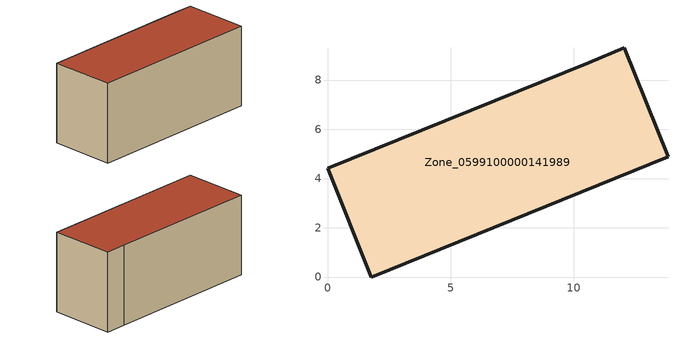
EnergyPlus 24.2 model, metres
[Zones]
Zone_0599100000141989
 floor ground (C_G): 10.61,8.7 12.05,9.3 13.83,4.89 1.78,0 0,4.43 z2.9
 wall outside (C_F): 1.78,0 13.83,4.89 12.05,9.3 10.61,8.7 0,4.43 1.78,0 z2.9:8.8
 roof outside (C_R): 12.05,9.3 10.61,8.7 0,4.43 1.78,0 13.83,4.89 z8.8
[BUILDING]
Pand.0599100000141989: North Axis=0; Terrain=City; Loads Convergence Tolerance Value=0.04; Temperature Convergence Tolerance Value=0.4; Solar Distribution=FullExterior; Maximum Number of Warmup Days=25; Minimum Number of Warmup Days=1
[Site:Location]
Rotterdam.The.Hague.AP_ZH_NLD Design_Conditions: Latitude=51.96; Longitude=4.45; Time Zone=1; Elevation=-4.5
[SITE:GROUNDTEMPERATURE:BUILDINGSURFACE]
18, 18, 18, 18, 18, 18, 18, 18, 18, 18, 18, 18
[MATERIAL] Thermal Absorptance=0.9; Solar Absorptance=0.7; Visible Absorptance=0.7
Name | Roughness | Thickness | Conductivity | Density | Specific Heat
G.TC.1946-1964 | MediumSmooth | 0.15 | 1 | 540 | 1210
F.TC.1946-1964 | Rough | 0.3 | 0.857143 | 1920 | 840
R.TC.1946-1964 | MediumRough | 0.2 | 0.235294 | 1500 | 1000
[CONSTRUCTION]
C_G: G.TC.1946-1964
C_F: F.TC.1946-1964
C_R: R.TC.1946-1964
[ZONE]
Zone_0599100000141989: Type=1; Multiplier=1; Ceiling Height=Autocalculate; Volume=Autocalculate; Floor Area=autocalculate; Part of Total Floor Area=Yes
[ZONEINFILTRATION:DESIGNFLOWRATE]
Infil_Zone_0599100000141989: Zone or ZoneList or Space or SpaceList=Zone_0599100000141989; Schedule=AlwaysOn; Design Flow Rate Calculation Method=Flow/Area; Flow Rate per Floor Area=0.003; Constant Term Coefficient=1; Temperature Term Coefficient=0; Velocity Term Coefficient=0; Velocity Squared Term Coefficient=0
[HVACTEMPLATE:ZONE:IDEALLOADSAIRSYSTEM]
Zone_0599100000141989: Maximum Heating Supply Air Temperature=50; Minimum Cooling Supply Air Temperature=13; Maximum Heating Supply Air Humidity Ratio=0.0156; Minimum Cooling Supply Air Humidity Ratio=0.0077; Heating Limit=NoLimit; Cooling Limit=NoLimit; Dehumidification Control Type=ConstantSensibleHeatRatio; Cooling Sensible Heat Ratio=0.7; Dehumidification Setpoint=60; Humidification Control Type=None; Humidification Setpoint=30; Outdoor Air Method=None; Outdoor Air Flow Rate per Person=0.00944; Outdoor Air Flow Rate per Zone Floor Area=0; Outdoor Air Flow Rate per Zone=0; Demand Controlled Ventilation Type=None; Outdoor Air Economizer Type=NoEconomizer; Heat Recovery Type=None; Sensible Heat Recovery Effectiveness=0.7; Latent Heat Recovery Effectiveness=0.65
[ZONECONTROL:THERMOSTAT]
ThermostatControl_Zone_0599100000141989: Zone or ZoneList=Zone_0599100000141989; Control Type Schedule=DualSetpointControlType; Control 1=Thermostat_Zone_0599100000141989; Temperature Difference Between Cutout And Setpoint=0
[THERMOSTATSETPOINT:DUALSETPOINT]
Thermostat_Zone_0599100000141989: Heating Setpoint Temperature Schedule=HeatingSetpoint_Zone_0599100000141989; Cooling Setpoint Temperature Schedule=CoolingSetpoint_Zone_0599100000141989
[SCHEDULE:COMPACT]
HeatingSetpoint_Zone_0599100000141989: Through: 12/31, For: AllDays, Until: 24:00, 21
CoolingSetpoint_Zone_0599100000141989: Through: 12/31, For: AllDays, Until: 24:00, 24
DualSetpointControlType: Through: 12/31, For: AllDays, Until: 24:00, 4
AlwaysOn: Through: 12/31, For: AllDays, Until: 24:00, 1
